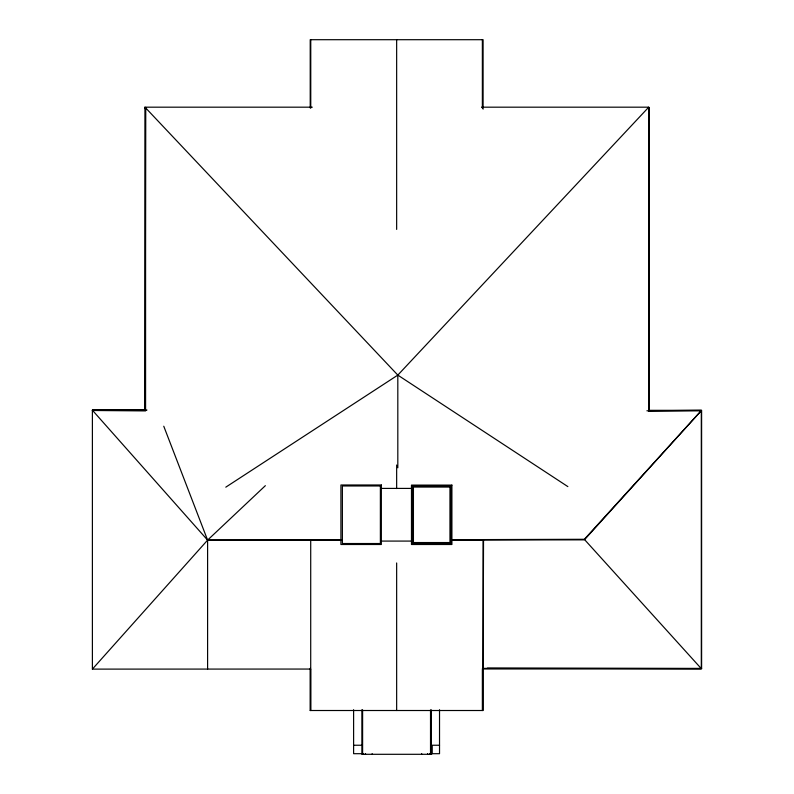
<?xml version="1.0" encoding="UTF-8"?>
<svg xmlns="http://www.w3.org/2000/svg" width="794" height="794" viewBox="0 0 794 794"><rect width="100%" height="100%" fill="white"/><g stroke="black" fill="none" stroke-linecap="round" stroke-linejoin="round"><path stroke-width="1.19" d="M146.969 410.041L92.392 410.2L207.601 540.119L340.914 540.019L310.712 540.119L310.712 669.054L92.392 669.114L207.601 540.119L265.365 485.67M481.501 107.18L648.728 107.18L648.728 410.627L701.301 410.627L584.592 539.632L451.667 539.821M646.911 410.796L701.301 410.627L584.354 539.285L451.875 539.692M648.728 107.18L397.814 375.105L225.794 487.169M92.392 669.114L92.392 410.2L144.965 410.131L144.965 107.18L312.3 107.18M648.976 107.845L648.609 410.816L701.36 410.329M144.965 108.58L146.285 108.58M398.548 375.105L397.814 375.105L144.965 107.18M92.392 410.2L144.965 410.2M92.392 410.448L145.878 410.448M648.976 410.329L701.608 410.329L701.608 668.746L483.089 668.746M381.14 488.409L411.689 488.409M163.763 426.229L207.601 540.119L341.569 540.119M451.429 540.119L483.526 540.119L483.099 669.054M381.14 541.081L411.689 541.081M701.608 668.379L482.663 668.379L482.663 710.511M482.365 668.627L701.301 668.627L701.301 410.627M310.216 710.511L483.099 710.511L483.099 539.632L584.592 539.632L701.301 668.627L487.308 668.151M353.608 745.238L361.875 745.238M439.529 745.238L432.224 745.238L432.224 753.695M362.193 753.695L353.608 753.695L353.608 709.737M430.934 753.695L439.529 753.695L439.529 709.737M567.859 486.603L397.814 375.105L397.814 467.805M648.976 107.607L648.976 411.113M483.099 109.145L483.099 39.7L310.216 39.7L310.216 107.905M482.365 39.7L482.365 108.093M482.365 669.352L482.365 710.511M431.37 709.915L431.37 754.3L361.875 754.3L361.875 709.776M430.517 709.915L430.517 754.3M429.544 753.695L429.544 754.3M427.599 753.695L427.599 754.3M421.693 753.695L421.693 754.3M396.653 39.7L396.653 229.416M396.653 465.006L396.653 488.558M396.653 562.956L396.653 710.511M372.158 753.695L372.158 754.3M365.528 753.695L365.528 754.3M363.583 753.695L363.583 754.3M362.61 709.915L362.61 754.3M310.762 39.7L310.762 108.093M310.762 669.352L310.762 710.511M310.523 668.687L310.523 710.511M310.216 668.35L310.216 710.511M207.601 540.119L207.601 669.054M145.213 410.448L145.58 107.666L145.58 410.875L92.938 410.448M381.348 484.995L340.924 484.995L340.924 544.495L381.348 544.495L381.348 484.995M451.905 485.104L411.481 485.104L411.481 544.495L451.905 544.495L451.905 485.104M380.376 485.968L342.383 485.968L342.383 543.523L380.376 543.523L380.376 485.968M450.932 486.077L412.453 486.077L412.453 543.523L450.932 543.523L450.932 486.077M449.96 487.059L413.426 487.059L413.426 542.55L449.96 542.55L449.96 487.059"/></g></svg>
